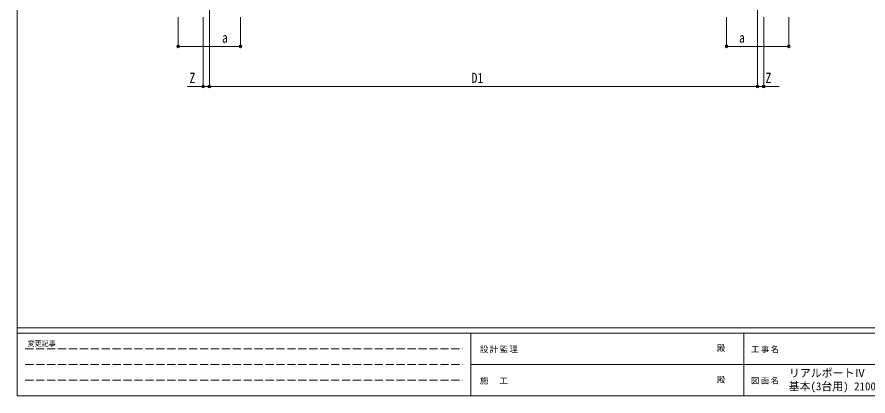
# Model space of a CAD drawing. Units: millimetres at full size, sheet at 1:35; details may follow other scales. Extents: x -9783 to 9892, y -6828 to 6752.
# Drawn here: x -9783 to 1122, y -6828 to -1971 of the extents above; entities that cross this region are included whole.
import ezdxf
from ezdxf.enums import TextEntityAlignment as Align

# ---------------------------------------------------------------- set-up
doc = ezdxf.new("R2010")
doc.units = ezdxf.units.MM
doc.header["$LTSCALE"] = 35
doc.header["$PDMODE"] = 32
doc.header["$PDSIZE"] = 35
doc.linetypes.add('DASHED3', pattern=[4, 3, -1])
for name, color, linetype, lineweight in [('0-8_PARTS2', 2, 'Continuous', 9), ('0-A_寸法', 6, 'Continuous', 9), ('F-0_240', 7, 'Continuous', 9)]:
    doc.layers.add(name, color=color, linetype=linetype, lineweight=lineweight)
doc.styles.add('ＭＳ ゴシック', font='')
doc.styles.get('ＭＳ ゴシック').set_extended_font_data('MS Gothic')

msp = doc.modelspace()

# ---------------------------------------------------------------- linework, layer by layer
at = {"layer": '0-8_PARTS2'}
for p, q in [((-7318.19, -1259.67), (-7318.19, -2109.91)), ((-292.03, -1259.67), (-292.03, -2109.91))]:
    msp.add_line(p, q, dxfattribs=at)
at = {"layer": '0-A_寸法'}
for p, q in [((-7718.11, -2346.77), (-7718.11, -1972.36)), ((-7396.11, -2861.76), (-7396.11, -1972.36)), ((-7318.11, -2861.76), (-7318.11, -1972.36)), ((-6918.11, -2346.77), (-6918.11, -1972.36)), ((-692.11, -2346.77), (-692.11, -1972.36)), ((-292.11, -2861.76), (-292.11, -1972.36)), ((-214.11, -2861.76), (-214.11, -1972.36)), ((107.89, -2346.77), (107.89, -1972.36)), ((-7718.11, -2346.77), (-6918.11, -2346.77)), ((107.89, -2346.77), (-692.11, -2346.77)), ((-7396.11, -2861.76), (-7596.11, -2861.76)), ((-7318.11, -2861.76), (-7396.11, -2861.76)), ((-214.11, -2861.76), (-14.11, -2861.76))]:
    msp.add_line(p, q, dxfattribs=at)
msp.add_lwpolyline([(-7318.11, -2861.76), (-292.11, -2861.76), (-214.11, -2861.76)], dxfattribs=at)
for p in [(-7718.11, -2346.77), (-6918.11, -2346.77), (-692.11, -2346.77), (107.89, -2346.77), (-7396.11, -2861.76), (-7318.11, -2861.76), (-292.11, -2861.76), (-214.11, -2861.76)]:
    msp.add_point(p, dxfattribs=at)
at = {"layer": 'F-0_240', "color": 5}
for p, q in [((-9783.03, 6751.9), (-9783.03, -6828.1)), ((-9783.03, -5953.1), (9396.97, -5953.1)), ((-9783.03, -6023.1), (6285.75, -6023.1)), ((-3969.25, -6023.1), (-3969.25, -6828.1)), ((-469.25, -6023.1), (-469.25, -6828.1)), ((-3969.25, -6425.6), (3205.75, -6425.6)), ((-9783.03, -6828.1), (9396.97, -6828.1))]:
    msp.add_line(p, q, dxfattribs=at)
at = {"layer": 'F-0_240', "color": 4, "linetype": 'DASHED3'}
for p, q in [((-9678.03, -6224.35), (-4074.25, -6224.35)), ((-9678.03, -6425.6), (-4074.25, -6425.6)), ((-9678.03, -6626.85), (-4074.25, -6626.85))]:
    msp.add_line(p, q, dxfattribs=at)

# ---------------------------------------------------------------- texts
at = {"layer": '0-A_寸法', "color": 7, "style": 'ＭＳ ゴシック', "width": 0.85}
for s, p in [('a', (-7156.11, -2338.77)), ('a', (-530.11, -2338.77)), ('Z', (-7572.11, -2853.76)), ('D1', (-3957.11, -2853.76)), ('Z', (-190.11, -2853.76))]:
    msp.add_text(s, height=129, dxfattribs=at).set_placement(p, align=Align.BOTTOM_LEFT)
at = {"layer": 'F-0_240', "style": 'ＭＳ ゴシック'}
for s, height, p in [('変更記事', 64.15, (-9646.27, -6206.85)), ('殿', 76.98, (-814.24, -6276.85)), ('リアルポートⅣ\u3000ジャンボタイプ\u3000側面パネル', 102.6, (109.35, -6616.22)), ('殿', 76.98, (-814.24, -6679.35)), ('基本(3台用) 2100タイプ 奥行57', 102.6, (105.77, -6786.55))]:
    msp.add_text(s, height=height, dxfattribs=at).set_placement(p, align=Align.BOTTOM_LEFT)
at = {"layer": 'F-0_240', "char_height": 76.98, "attachment_point": 7, "style": 'ＭＳ ゴシック'}
for s, insert in [('\\T1.17;設計監理', (-3851.04, -6276.85)), ('\\T1.17;工事名', (-376.96, -6276.85)), ('\\T1.17;施\u3000工', (-3851.04, -6679.35)), ('\\T1.17;図面名', (-376.96, -6679.35))]:
    msp.add_mtext(s, dxfattribs=dict(at, insert=insert))

doc.saveas('drawing.dxf')
